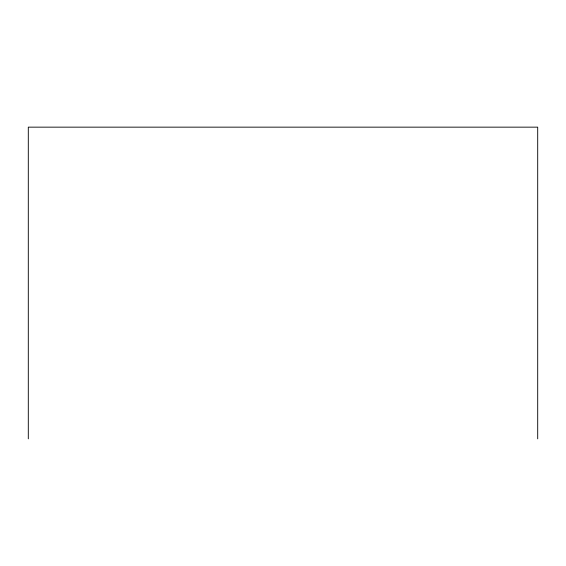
<?xml version="1.0" encoding="UTF-8"?>
<svg xmlns="http://www.w3.org/2000/svg" width="566" height="566" viewBox="0 0 566 566"><rect width="100%" height="100%" fill="white"/><g stroke="black" fill="none" stroke-linecap="round" stroke-linejoin="round"><path stroke-width="0.85" d="M537.7 438.848L537.7 127.152L28.3 127.152L28.3 438.848"/></g></svg>
